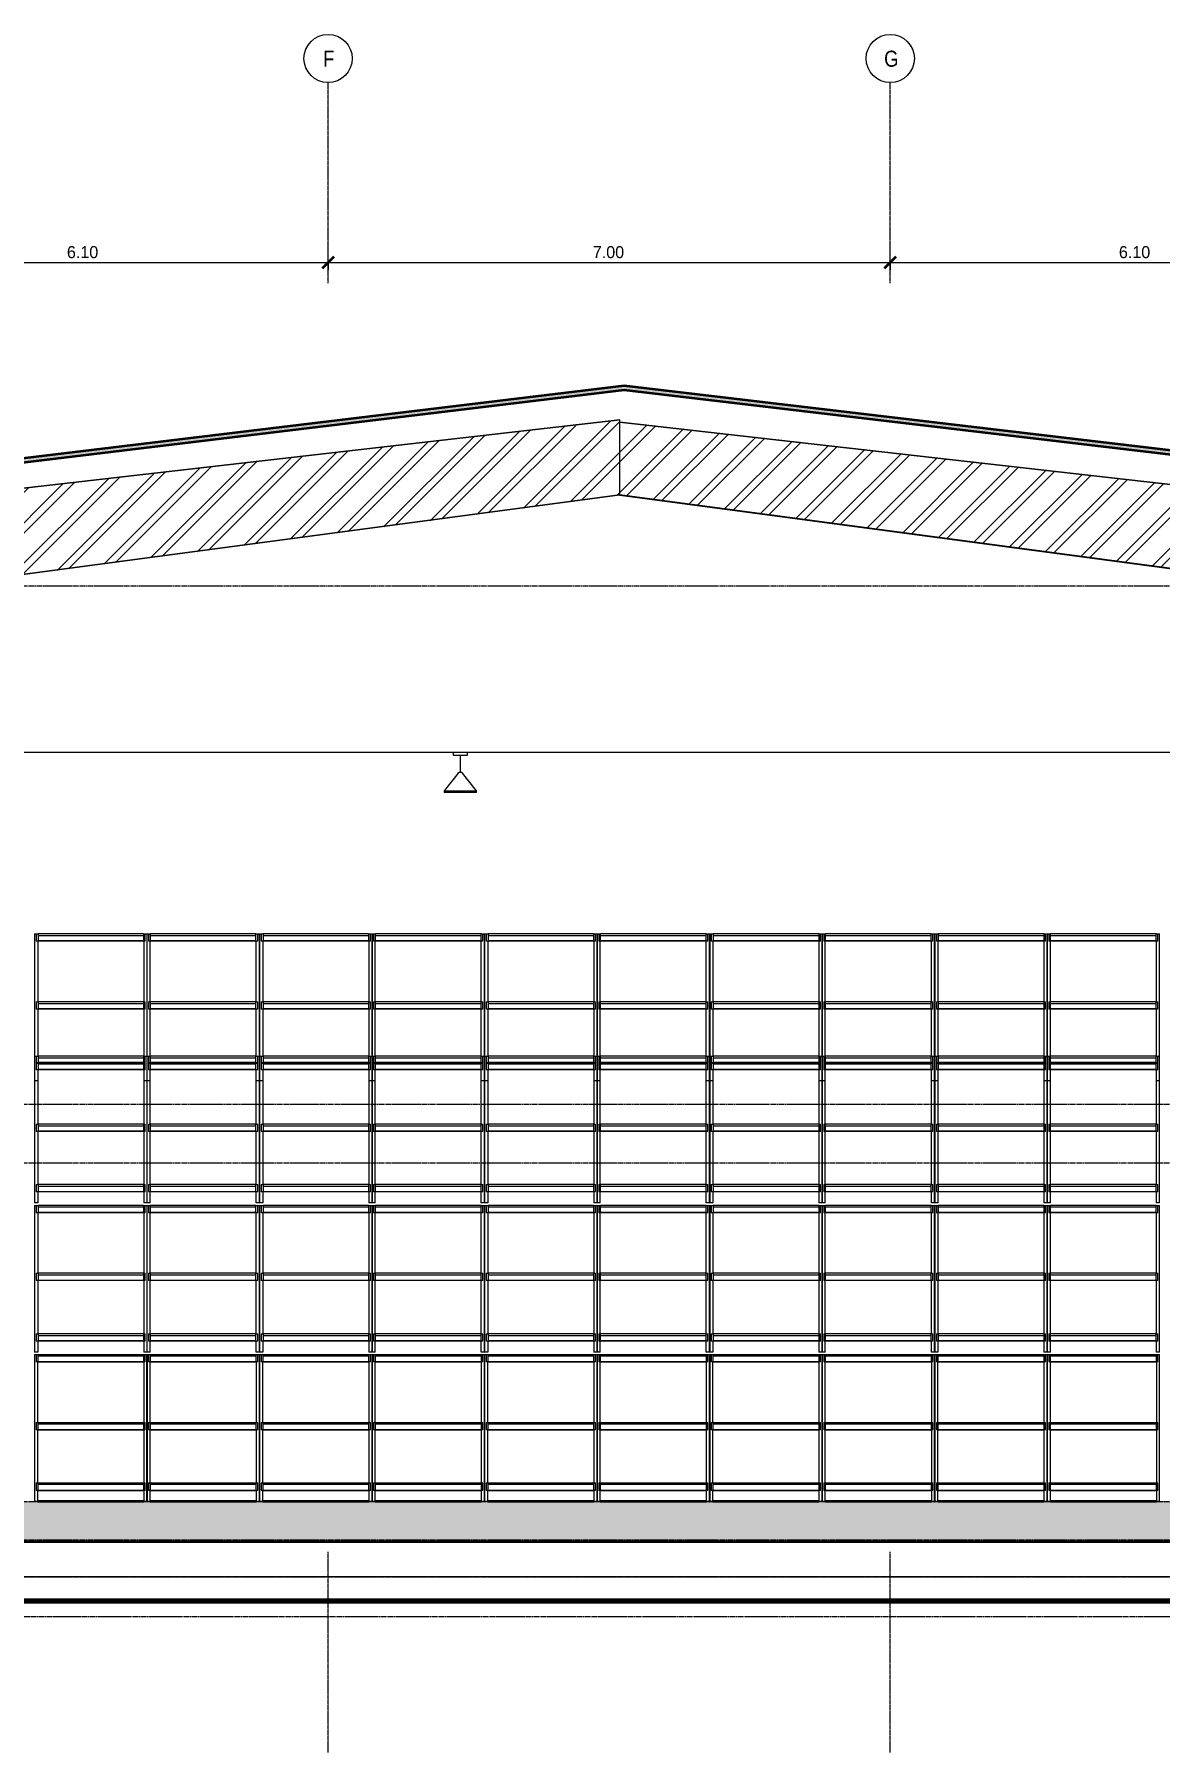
# Model space of a CAD drawing. Header units: centimetres. Extents: x -336 to 16318, y -437 to 1921.
# Drawn here: x 11266 to 12667, y -219 to 1921 of the extents above; entities that cross this region are included whole.
import ezdxf

# ---------------------------------------------------------------- set-up
doc = ezdxf.new("R2010")
doc.units = ezdxf.units.CM
doc.linetypes.add('Centre', pattern=[3.175, 0.635, -0.475, 1.59, -0.475])
doc.linetypes.add('Grid Line', pattern=[2.2225, 1.27, -0.3175, 0.3175, -0.3175])
for name, color, linetype, lineweight in [('A-ANNO-DIMS', 7, 'Continuous', 9), ('A-ANNO-DIMS-100', 7, 'Continuous', 9), ('A-CLNG', 7, 'Continuous', 9), ('A-FLOR', 7, 'Continuous', 9), ('A-FLOR-LEVL', 7, 'Continuous', 9), ('A-FLOR-PATT', 7, 'Continuous', 35), ('A-ROOF', 7, 'Continuous', 9), ('A-ROOF-PATT', 7, 'Continuous', 35), ('C-BLDG-PADS', 7, 'Continuous', 9), ('C-TOPO', 7, 'Continuous', 9), ('E-LITE-EQPM', 7, 'Continuous', 9), ('Q-SPCQ', 7, 'Continuous', 9), ('S-BEAM', 7, 'Continuous', 9), ('S-GRID', 7, 'Continuous', 9), ('S-GRID-IDEN', 7, 'Continuous', 9)]:
    doc.layers.add(name, color=color, linetype=linetype, lineweight=lineweight)
doc.styles.add('Century Gothic_1', font='GOTHIC.TTF', dxfattribs={"height": 15})
doc.styles.add('Saira Condensed', font='SairaCondensed-Regular.ttf', dxfattribs={"height": 20})
doc.dimstyles.new('FCA_N_Cotas_E100', dxfattribs={"dimscale": 30.48, "dimtxt": 15.662524, "dimasz": 0.492126, "dimexe": 0.656168, "dimexo": 0.656168, "dimgap": 0.032808, "dimtad": 1, "dimlfac": 0.01, "dimrnd": 0.01, "dimzin": 0, "dimdsep": 46, "dimtxsty": 'Century Gothic_1', "dimblk1": 'OBLIQUE', "dimblk2": 'OBLIQUE', "dimsah": 1, "dimcen": 0.09, "dimdle": 0.656168, "dimazin": 2, "dimtfac": 1, "dimtdec": 4, "dimtix": 1, "dimtmove": 0, "dimatfit": 3, "dimfxl": 1, "dimtvp": 1, "dimtolj": 1, "dimtzin": 0, "dimarcsym": 2})
pattern_1 = [(45, (4466.597, 712), (-25.1447, 25.1447), []), (45, (4466.597, 750.1), (-25.1447, 25.1447), [])]

# ---------------------------------------------------------------- blocks, each defined once
blk = doc.blocks.new('PQ_RVR_EST-01_ZZ_ZZ_MO_T_A_rvt-2-Section 7')
at = {"layer": 'A-FLOR-PATT', "lineweight": 9, "true_color": 0x9a9a9a}
blk.add_hatch(color=253, dxfattribs=at).paths.add_polyline_path([(6015.8, 44), (6087.7, 44), (6087.7, 94), (2363, 94), (2363, 44), (5918.3, 44)])
at = {"layer": 'S-BEAM', "true_color": 0xc0c0c0}
h = blk.add_hatch(dxfattribs=at)
h.set_pattern_fill('FP_24', color=9, style=0, pattern_type=2)
h.set_pattern_definition(pattern_1)
h.paths.add_polyline_path([(2180.4, 1217.5), (4131.5, 1440.6), (4131.5, 1441.1), (2180.3, 1218)])
h = blk.add_hatch(dxfattribs=at)
h.set_pattern_fill('FP_24', color=9, style=0, pattern_type=2)
h.set_pattern_definition(pattern_1)
h.paths.add_polyline_path([(2197.4, 1089.7), (4131.5, 1347.8), (4131.5, 1440.6), (2180.4, 1217.5), (2188.2, 1158.6)])
h = blk.add_hatch(dxfattribs=at)
h.set_pattern_fill('FP_24', color=9, style=0, pattern_type=2)
h.set_pattern_definition(pattern_1)
h.paths.add_polyline_path([(6073.1, 1218.3), (6073.1, 1218.9), (4131.5, 1438.8), (4131.5, 1438.2), (5913.9, 1236.3)])
h = blk.add_hatch(dxfattribs=at)
h.set_pattern_fill('FP_24', color=9, style=0, pattern_type=2)
h.set_pattern_definition(pattern_1)
h.paths.add_polyline_path([(6073.1, 1088.7), (6073.1, 1218.3), (4131.5, 1438.2), (4131.5, 1348.1), (6026, 1095)])
h = blk.add_hatch(dxfattribs=at)
h.set_pattern_fill('FP_24', color=9, style=0, pattern_type=2)
h.set_pattern_definition(pattern_1)
h.paths.add_polyline_path([(2197.5, 1089.2), (2198.9, 1089.4), (2198.9, 1090), (2197.4, 1089.7)])
h.paths.add_polyline_path([(2199.5, 1089.4), (4131.5, 1347.3), (4131.5, 1347.8), (2199.5, 1090)])
h = blk.add_hatch(dxfattribs=at)
h.set_pattern_fill('FP_24', color=9, style=0, pattern_type=2)
h.set_pattern_definition(pattern_1)
h.paths.add_polyline_path([(6073.1, 1088.2), (6073.1, 1088.7), (4131.5, 1348.1), (4131.5, 1347.5), (5913.9, 1109.4)])
at = {"layer": 'A-FLOR', "lineweight": 35}
for p, q in [((3402.8, 94), (3402.6, 94)), ((3538.8, 94), (3406.7, 94)), ((3678.8, 94), (3546.8, 94)), ((3683, 94), (3682.8, 94)), ((3819, 94), (3687, 94)), ((3959.1, 94), (3827, 94)), ((3963.2, 94), (3963, 94)), ((4099.3, 94), (3967.2, 94)), ((4239.3, 94), (4107.2, 94)), ((4243.4, 94), (4243.3, 94)), ((4379.5, 94), (4247.4, 94)), ((4519.5, 94), (4387.4, 94)), ((4523.7, 94), (4523.5, 94)), ((4659.7, 94), (4527.6, 94)), ((4799.7, 94), (4667.7, 94)), ((2449.7, 44), (5818.3, 44))]:
    blk.add_line(p, q, dxfattribs=at)
at = {"layer": 'S-BEAM'}
for p, q in [((4131.5, 1441.1), (2180.3, 1218)), ((4131.5, 1440.6), (2180.4, 1217.5)), ((4131.5, 1440.6), (4131.5, 1441.1)), ((4131.5, 1438.8), (4131.5, 1440.6)), ((4131.5, 1438.2), (4131.5, 1438.8)), ((4131.5, 1438.8), (6073.1, 1218.9)), ((4131.5, 1348.1), (4131.5, 1438.2)), ((4131.5, 1438.2), (6073.1, 1218.3)), ((4131.5, 1348.1), (4131.5, 1438.2)), ((4131.5, 1347.8), (2199.5, 1090)), ((4131.5, 1347.3), (2199.5, 1089.4)), ((4131.5, 1347.5), (4131.5, 1348.1)), ((4131.5, 1348.1), (6073.1, 1088.7)), ((4131.5, 1347.3), (4131.5, 1347.8)), ((4131.5, 1347.5), (6073.1, 1088.2))]:
    blk.add_line(p, q, dxfattribs=at)
blk = doc.blocks.new('Lighting-Pendant-Vibia-NOTRH-5662 - Standard-V88-Section 7')
at = {"layer": 'E-LITE-EQPM'}
for p, q in [((2722, 588.8), (2722, 585.6)), ((2731, 588.8), (2722, 588.8)), ((2722, 585.6), (2731, 585.6)), ((2723, 589.1), (2723, 588.8)), ((2731, 589.1), (2723, 589.1)), ((2730.8, 585.6), (2730.8, 564.5)), ((2739, 589.1), (2731, 589.1)), ((2740, 588.8), (2731, 588.8)), ((2731, 585.6), (2740, 585.6)), ((2731.1, 564.5), (2731.1, 585.6)), ((2739, 588.8), (2739, 589.1)), ((2740, 585.6), (2740, 588.8)), ((2728.2, 563.3), (2711, 541.1)), ((2723.9, 556.9), (2723.7, 556.6)), ((2730.5, 564.6), (2730.5, 564.6)), ((2730.6, 564.6), (2731, 564.6)), ((2730.6, 564.6), (2730.8, 564.6)), ((2731, 564.6), (2731.3, 564.6)), ((2731.1, 564.6), (2731.3, 564.6)), ((2731.4, 564.6), (2731.5, 564.6)), ((2751, 541.1), (2733.7, 563.3)), ((2738.2, 556.6), (2738, 556.9)), ((2711, 541.1), (2711, 539.1)), ((2711, 541.1), (2731, 541.1)), ((2731, 539.1), (2711, 539.1)), ((2731, 541.1), (2751, 541.1)), ((2751, 539.1), (2731, 539.1)), ((2751, 539.1), (2751, 541.1))]:
    blk.add_line(p, q, dxfattribs=at)
at = {"layer": 'E-LITE-EQPM', "flags": 128}
for points in [[(2728.2, 563.3), (2728.3, 563.4), (2728.4, 563.5), (2728.5, 563.6), (2728.6, 563.7), (2728.7, 563.8), (2728.8, 563.8), (2728.9, 563.9), (2729, 564), (2729.1, 564.1), (2729.3, 564.2), (2729.4, 564.2), (2729.5, 564.3), (2729.6, 564.3), (2729.8, 564.4), (2729.9, 564.4), (2730, 564.5), (2730.2, 564.5), (2730.3, 564.5), (2730.5, 564.6), (2730.5, 564.6)], [(2731.5, 564.6), (2731.6, 564.5), (2731.7, 564.5), (2731.9, 564.5), (2732, 564.4), (2732.2, 564.4), (2732.3, 564.4), (2732.4, 564.3), (2732.5, 564.2), (2732.7, 564.2), (2732.8, 564.1), (2732.9, 564), (2733, 563.9), (2733.1, 563.9), (2733.2, 563.8), (2733.3, 563.7), (2733.4, 563.6), (2733.5, 563.5), (2733.6, 563.4), (2733.7, 563.3), (2733.7, 563.3)]]:
    blk.add_lwpolyline(points, dxfattribs=at)
blk = doc.blocks.new('PQ_RVR_MEP-01_ZZ_ZZ_MO_T_A_rvt-2-Section 7')
at = {"layer": 'E-LITE-EQPM', "lineweight": 9}
blk.add_blockref('Lighting-Pendant-Vibia-NOTRH-5662 - Standard-V88-Section 7', (1201.9, 437.9), dxfattribs=at)
blk = doc.blocks.new('RVR-Rack Almacenamiento - Default-1745759-Section 7')
at = {"layer": 'Q-SPCQ', "color": 253, "true_color": 0xaaaaaa}
for p, q in [((3402.8, 276.9), (3404.8, 276.9)), ((3402.8, 276.9), (3402.8, 94)), ((3404.8, 276.9), (3407.1, 276.9)), ((3404.8, 276.9), (3404.8, 267.7)), ((3407.1, 267.7), (3404.8, 267.7)), ((3406.7, 192.3), (3406.7, 267.7)), ((3407.1, 267.7), (3407.1, 276.9)), ((3407.1, 276.9), (3538.5, 276.9)), ((3538.5, 274.8), (3407.1, 274.8)), ((3407.1, 268), (3538.5, 268)), ((3407.1, 267.7), (3538.5, 267.7)), ((3538.5, 276.9), (3540.7, 276.9)), ((3538.5, 276.9), (3538.5, 267.7)), ((3540.7, 267.7), (3538.5, 267.7)), ((3538.8, 267.7), (3538.8, 192.3)), ((3540.7, 267.7), (3540.7, 276.9)), ((3540.7, 276.9), (3542.8, 276.9)), ((3542.8, 94), (3542.8, 276.9)), ((3404.8, 192.3), (3407.1, 192.3)), ((3404.8, 192.3), (3404.8, 183.1)), ((3407.1, 183.1), (3404.8, 183.1)), ((3406.7, 116.9), (3406.7, 183.1)), ((3407.1, 183.1), (3407.1, 192.3)), ((3407.1, 192.3), (3538.5, 192.3)), ((3538.5, 190.2), (3407.1, 190.2)), ((3407.1, 183.4), (3538.5, 183.4)), ((3407.1, 183.1), (3538.5, 183.1)), ((3538.5, 192.3), (3540.7, 192.3)), ((3538.5, 192.3), (3538.5, 183.1)), ((3540.7, 183.1), (3538.5, 183.1)), ((3538.8, 183.1), (3538.8, 116.9)), ((3540.7, 183.1), (3540.7, 192.3)), ((3404.8, 116.9), (3407.1, 116.9)), ((3404.8, 116.9), (3404.8, 107.7)), ((3407.1, 107.7), (3404.8, 107.7)), ((3406.7, 94), (3406.7, 107.7)), ((3407.1, 107.7), (3407.1, 116.9)), ((3407.1, 116.9), (3538.5, 116.9)), ((3538.5, 114.8), (3407.1, 114.8)), ((3407.1, 108), (3538.5, 108)), ((3407.1, 107.7), (3538.5, 107.7)), ((3538.5, 116.9), (3540.7, 116.9)), ((3538.5, 116.9), (3538.5, 107.7)), ((3540.7, 107.7), (3538.5, 107.7)), ((3538.8, 107.7), (3538.8, 94)), ((3540.7, 107.7), (3540.7, 116.9)), ((3406.7, 94), (3402.8, 94)), ((3542.8, 94), (3538.8, 94))]:
    blk.add_line(p, q, dxfattribs=at)
blk = doc.blocks.new('RVR-Rack Almacenamiento - Default-1745858-Section 7')
at = {"layer": 'Q-SPCQ', "color": 253, "true_color": 0xaaaaaa}
for p, q in [((3262.6, 276.9), (3264.6, 276.9)), ((3262.6, 276.9), (3262.6, 94)), ((3264.6, 276.9), (3266.9, 276.9)), ((3264.6, 276.9), (3264.6, 267.7)), ((3266.9, 267.7), (3264.6, 267.7)), ((3266.5, 192.3), (3266.5, 267.7)), ((3266.9, 267.7), (3266.9, 276.9)), ((3266.9, 276.9), (3398.3, 276.9)), ((3398.3, 274.8), (3266.9, 274.8)), ((3266.9, 268), (3398.3, 268)), ((3266.9, 267.7), (3398.3, 267.7)), ((3398.3, 276.9), (3400.5, 276.9)), ((3398.3, 276.9), (3398.3, 267.7)), ((3400.5, 267.7), (3398.3, 267.7)), ((3398.6, 267.7), (3398.6, 192.3)), ((3400.5, 267.7), (3400.5, 276.9)), ((3400.5, 276.9), (3402.6, 276.9)), ((3402.6, 94), (3402.6, 276.9)), ((3264.6, 192.3), (3266.9, 192.3)), ((3264.6, 192.3), (3264.6, 183.1)), ((3266.9, 183.1), (3264.6, 183.1)), ((3266.5, 116.9), (3266.5, 183.1)), ((3266.9, 183.1), (3266.9, 192.3)), ((3266.9, 192.3), (3398.3, 192.3)), ((3398.3, 190.2), (3266.9, 190.2)), ((3266.9, 183.4), (3398.3, 183.4)), ((3266.9, 183.1), (3398.3, 183.1)), ((3398.3, 192.3), (3400.5, 192.3)), ((3398.3, 192.3), (3398.3, 183.1)), ((3400.5, 183.1), (3398.3, 183.1)), ((3398.6, 183.1), (3398.6, 116.9)), ((3400.5, 183.1), (3400.5, 192.3)), ((3264.6, 116.9), (3266.9, 116.9)), ((3264.6, 116.9), (3264.6, 107.7)), ((3266.9, 107.7), (3264.6, 107.7)), ((3266.5, 94), (3266.5, 107.7)), ((3266.9, 107.7), (3266.9, 116.9)), ((3266.9, 116.9), (3398.3, 116.9)), ((3398.3, 114.8), (3266.9, 114.8)), ((3266.9, 108), (3398.3, 108)), ((3266.9, 107.7), (3398.3, 107.7)), ((3398.3, 116.9), (3400.5, 116.9)), ((3398.3, 116.9), (3398.3, 107.7)), ((3400.5, 107.7), (3398.3, 107.7)), ((3398.6, 107.7), (3398.6, 94)), ((3400.5, 107.7), (3400.5, 116.9)), ((3266.5, 94), (3262.6, 94)), ((3402.6, 94), (3398.6, 94))]:
    blk.add_line(p, q, dxfattribs=at)
blk = doc.blocks.new('RVR-Rack Almacenamiento - Default-V98-Section 7')
at = {"layer": 'Q-SPCQ', "color": 253, "true_color": 0xaaaaaa}
for p, q in [((3402.8, 462.7), (3404.8, 462.7)), ((3402.8, 462.7), (3402.8, 279.9)), ((3404.8, 462.7), (3407.1, 462.7)), ((3404.8, 462.7), (3404.8, 453.5)), ((3407.1, 453.5), (3404.8, 453.5)), ((3406.7, 453.5), (3406.7, 378.1)), ((3407.1, 462.7), (3407.1, 453.5)), ((3538.5, 462.7), (3407.1, 462.7)), ((3407.1, 460.7), (3538.5, 460.7)), ((3538.5, 453.9), (3407.1, 453.9)), ((3538.5, 453.5), (3407.1, 453.5)), ((3538.5, 462.7), (3540.7, 462.7)), ((3538.5, 462.7), (3538.5, 453.5)), ((3540.7, 453.5), (3538.5, 453.5)), ((3538.8, 453.5), (3538.8, 378.1)), ((3540.7, 453.5), (3540.7, 462.7)), ((3540.7, 462.7), (3542.8, 462.7)), ((3542.8, 462.7), (3542.8, 279.9)), ((3404.8, 378.1), (3407.1, 378.1)), ((3404.8, 378.1), (3404.8, 368.9)), ((3407.1, 368.9), (3404.8, 368.9)), ((3406.7, 368.9), (3406.7, 302.7)), ((3407.1, 378.1), (3407.1, 368.9)), ((3538.5, 378.1), (3407.1, 378.1)), ((3407.1, 376.1), (3538.5, 376.1)), ((3538.5, 369.2), (3407.1, 369.2)), ((3538.5, 368.9), (3407.1, 368.9)), ((3538.5, 378.1), (3540.7, 378.1)), ((3538.5, 378.1), (3538.5, 368.9)), ((3540.7, 368.9), (3538.5, 368.9)), ((3538.8, 368.9), (3538.8, 302.7)), ((3540.7, 368.9), (3540.7, 378.1)), ((3404.8, 302.7), (3407.1, 302.7)), ((3404.8, 302.7), (3404.8, 293.5)), ((3407.1, 302.7), (3407.1, 293.5)), ((3538.5, 302.7), (3407.1, 302.7)), ((3407.1, 300.7), (3538.5, 300.7)), ((3538.5, 302.7), (3540.7, 302.7)), ((3538.5, 302.7), (3538.5, 293.5)), ((3540.7, 293.5), (3540.7, 302.7)), ((3406.7, 279.9), (3402.8, 279.9)), ((3407.1, 293.5), (3404.8, 293.5)), ((3406.7, 293.5), (3406.7, 279.9)), ((3538.5, 293.8), (3407.1, 293.8)), ((3538.5, 293.5), (3407.1, 293.5)), ((3540.7, 293.5), (3538.5, 293.5)), ((3538.8, 293.5), (3538.8, 279.9)), ((3542.8, 279.9), (3538.8, 279.9))]:
    blk.add_line(p, q, dxfattribs=at)
blk = doc.blocks.new('RVR-Rack Almacenamiento - Default-V97-Section 7')
at = {"layer": 'Q-SPCQ', "color": 253, "true_color": 0xaaaaaa}
for p, q in [((3262.6, 462.7), (3264.6, 462.7)), ((3262.6, 279.9), (3262.6, 462.7)), ((3264.6, 462.7), (3266.9, 462.7)), ((3264.6, 462.7), (3264.6, 453.5)), ((3266.9, 453.5), (3264.6, 453.5)), ((3266.5, 378.1), (3266.5, 453.5)), ((3266.9, 453.5), (3266.9, 462.7)), ((3398.3, 462.7), (3266.9, 462.7)), ((3266.9, 460.7), (3398.3, 460.7)), ((3398.3, 453.9), (3266.9, 453.9)), ((3398.3, 453.5), (3266.9, 453.5)), ((3398.3, 462.7), (3400.5, 462.7)), ((3398.3, 453.5), (3398.3, 462.7)), ((3400.5, 453.5), (3398.3, 453.5)), ((3398.6, 378.1), (3398.6, 453.5)), ((3400.5, 453.5), (3400.5, 462.7)), ((3400.5, 462.7), (3402.6, 462.7)), ((3402.6, 279.9), (3402.6, 462.7)), ((3264.6, 378.1), (3266.9, 378.1)), ((3264.6, 378.1), (3264.6, 368.9)), ((3266.9, 368.9), (3264.6, 368.9)), ((3266.5, 302.7), (3266.5, 368.9)), ((3266.9, 368.9), (3266.9, 378.1)), ((3398.3, 378.1), (3266.9, 378.1)), ((3266.9, 376.1), (3398.3, 376.1)), ((3398.3, 369.2), (3266.9, 369.2)), ((3398.3, 368.9), (3266.9, 368.9)), ((3398.3, 378.1), (3400.5, 378.1)), ((3398.3, 368.9), (3398.3, 378.1)), ((3400.5, 368.9), (3398.3, 368.9)), ((3398.6, 302.7), (3398.6, 368.9)), ((3400.5, 368.9), (3400.5, 378.1)), ((3264.6, 302.7), (3266.9, 302.7)), ((3264.6, 302.7), (3264.6, 293.5)), ((3266.9, 293.5), (3266.9, 302.7)), ((3398.3, 302.7), (3266.9, 302.7)), ((3266.9, 300.7), (3398.3, 300.7)), ((3398.3, 302.7), (3400.5, 302.7)), ((3398.3, 293.5), (3398.3, 302.7)), ((3400.5, 293.5), (3400.5, 302.7)), ((3266.5, 279.9), (3262.6, 279.9)), ((3266.9, 293.5), (3264.6, 293.5)), ((3266.5, 279.9), (3266.5, 293.5)), ((3398.3, 293.8), (3266.9, 293.8)), ((3398.3, 293.5), (3266.9, 293.5)), ((3400.5, 293.5), (3398.3, 293.5)), ((3398.6, 279.9), (3398.6, 293.5)), ((3402.6, 279.9), (3398.6, 279.9))]:
    blk.add_line(p, q, dxfattribs=at)
blk = doc.blocks.new('RVR-Rack Almacenamiento - Default-V101-Section 7')
at = {"layer": 'Q-SPCQ', "color": 253, "true_color": 0xaaaaaa}
for p, q in [((3402.8, 648.6), (3404.8, 648.6)), ((3402.8, 648.6), (3402.8, 465.7)), ((3404.8, 648.6), (3407.1, 648.6)), ((3404.8, 648.6), (3404.8, 639.4)), ((3407.1, 648.6), (3407.1, 639.4)), ((3538.5, 648.6), (3407.1, 648.6)), ((3407.1, 646.5), (3538.5, 646.5)), ((3538.5, 648.6), (3540.7, 648.6)), ((3538.5, 648.6), (3538.5, 639.4)), ((3540.7, 639.4), (3540.7, 648.6)), ((3540.7, 648.6), (3542.8, 648.6)), ((3542.8, 648.6), (3542.8, 465.7)), ((3407.1, 639.4), (3404.8, 639.4)), ((3406.7, 631.6), (3406.7, 564)), ((3538.5, 639.7), (3407.1, 639.7)), ((3538.5, 639.4), (3407.1, 639.4)), ((3540.7, 639.4), (3538.5, 639.4)), ((3538.8, 631.6), (3538.8, 564)), ((3404.8, 564), (3407.1, 564)), ((3404.8, 564), (3404.8, 554.8)), ((3407.1, 564), (3407.1, 554.8)), ((3538.5, 564), (3407.1, 564)), ((3407.1, 561.9), (3538.5, 561.9)), ((3538.5, 564), (3540.7, 564)), ((3538.5, 564), (3538.5, 554.8)), ((3540.7, 554.8), (3540.7, 564)), ((3407.1, 554.8), (3404.8, 554.8)), ((3406.7, 554.8), (3406.7, 488.6)), ((3538.5, 555.1), (3407.1, 555.1)), ((3538.5, 554.8), (3407.1, 554.8)), ((3540.7, 554.8), (3538.5, 554.8)), ((3538.8, 554.8), (3538.8, 488.6)), ((3404.8, 488.6), (3407.1, 488.6)), ((3404.8, 488.6), (3404.8, 479.4)), ((3407.1, 479.4), (3404.8, 479.4)), ((3406.7, 479.4), (3406.7, 465.7)), ((3407.1, 488.6), (3407.1, 479.4)), ((3538.5, 488.6), (3407.1, 488.6)), ((3407.1, 486.5), (3538.5, 486.5)), ((3538.5, 479.7), (3407.1, 479.7)), ((3538.5, 479.4), (3407.1, 479.4)), ((3538.5, 488.6), (3540.7, 488.6)), ((3538.5, 488.6), (3538.5, 479.4)), ((3540.7, 479.4), (3538.5, 479.4)), ((3538.8, 479.4), (3538.8, 465.7)), ((3540.7, 479.4), (3540.7, 488.6)), ((3406.7, 465.7), (3402.8, 465.7)), ((3542.8, 465.7), (3538.8, 465.7))]:
    blk.add_line(p, q, dxfattribs=at)
blk = doc.blocks.new('RVR-Rack Almacenamiento - Default-V100-Section 7')
at = {"layer": 'Q-SPCQ', "color": 253, "true_color": 0xaaaaaa}
for p, q in [((3262.6, 648.6), (3264.6, 648.6)), ((3262.6, 465.7), (3262.6, 648.6)), ((3264.6, 648.6), (3266.9, 648.6)), ((3264.6, 648.6), (3264.6, 639.4)), ((3266.9, 639.4), (3266.9, 648.6)), ((3398.3, 648.6), (3266.9, 648.6)), ((3266.9, 646.5), (3398.3, 646.5)), ((3398.3, 648.6), (3400.5, 648.6)), ((3398.3, 639.4), (3398.3, 648.6)), ((3400.5, 639.4), (3400.5, 648.6)), ((3400.5, 648.6), (3402.6, 648.6)), ((3402.6, 465.7), (3402.6, 648.6)), ((3266.9, 639.4), (3264.6, 639.4)), ((3266.5, 564), (3266.5, 631.6)), ((3398.3, 639.7), (3266.9, 639.7)), ((3398.3, 639.4), (3266.9, 639.4)), ((3400.5, 639.4), (3398.3, 639.4)), ((3398.6, 564), (3398.6, 631.6)), ((3264.6, 564), (3266.9, 564)), ((3264.6, 564), (3264.6, 554.8)), ((3266.9, 554.8), (3266.9, 564)), ((3398.3, 564), (3266.9, 564)), ((3266.9, 561.9), (3398.3, 561.9)), ((3398.3, 564), (3400.5, 564)), ((3398.3, 554.8), (3398.3, 564)), ((3400.5, 554.8), (3400.5, 564)), ((3266.9, 554.8), (3264.6, 554.8)), ((3266.5, 488.6), (3266.5, 554.8)), ((3398.3, 555.1), (3266.9, 555.1)), ((3398.3, 554.8), (3266.9, 554.8)), ((3400.5, 554.8), (3398.3, 554.8)), ((3398.6, 488.6), (3398.6, 554.8)), ((3264.6, 488.6), (3266.9, 488.6)), ((3264.6, 488.6), (3264.6, 479.4)), ((3266.9, 479.4), (3264.6, 479.4)), ((3266.5, 465.7), (3266.5, 479.4)), ((3266.9, 479.4), (3266.9, 488.6)), ((3398.3, 488.6), (3266.9, 488.6)), ((3266.9, 486.5), (3398.3, 486.5)), ((3398.3, 479.7), (3266.9, 479.7)), ((3398.3, 479.4), (3266.9, 479.4)), ((3398.3, 488.6), (3400.5, 488.6)), ((3398.3, 479.4), (3398.3, 488.6)), ((3400.5, 479.4), (3398.3, 479.4)), ((3398.6, 465.7), (3398.6, 479.4)), ((3400.5, 479.4), (3400.5, 488.6)), ((3266.5, 465.7), (3262.6, 465.7)), ((3402.6, 465.7), (3398.6, 465.7))]:
    blk.add_line(p, q, dxfattribs=at)
blk = doc.blocks.new('RVR-Rack Almacenamiento - Default-V104-Section 7')
at = {"layer": 'Q-SPCQ', "color": 253, "true_color": 0xaaaaaa}
for p, q in [((3402.8, 800.8), (3404.8, 800.8)), ((3402.8, 800.8), (3402.8, 618)), ((3404.8, 800.8), (3407.1, 800.8)), ((3404.8, 800.8), (3404.8, 791.6)), ((3407.1, 800.8), (3407.1, 791.6)), ((3538.5, 800.8), (3407.1, 800.8)), ((3407.1, 798.8), (3538.5, 798.8)), ((3538.5, 792), (3407.1, 792)), ((3538.5, 800.8), (3540.7, 800.8)), ((3538.5, 800.8), (3538.5, 791.6)), ((3540.7, 791.6), (3540.7, 800.8)), ((3540.7, 800.8), (3542.8, 800.8)), ((3542.8, 800.8), (3542.8, 618)), ((3407.1, 791.6), (3404.8, 791.6)), ((3406.7, 791.6), (3406.7, 716.2)), ((3538.5, 791.6), (3407.1, 791.6)), ((3540.7, 791.6), (3538.5, 791.6)), ((3538.8, 791.6), (3538.8, 716.2)), ((3404.8, 716.2), (3407.1, 716.2)), ((3404.8, 716.2), (3404.8, 707)), ((3407.1, 707), (3404.8, 707)), ((3406.7, 707), (3406.7, 648.6)), ((3407.1, 716.2), (3407.1, 707)), ((3538.5, 716.2), (3407.1, 716.2)), ((3407.1, 714.2), (3538.5, 714.2)), ((3538.5, 707.3), (3407.1, 707.3)), ((3538.5, 707), (3407.1, 707)), ((3538.5, 716.2), (3540.7, 716.2)), ((3538.5, 716.2), (3538.5, 707)), ((3540.7, 707), (3538.5, 707)), ((3538.8, 707), (3538.8, 648.6)), ((3540.7, 707), (3540.7, 716.2)), ((3404.8, 640.8), (3407.1, 640.8)), ((3404.8, 640.8), (3404.8, 631.6)), ((3407.1, 631.6), (3404.8, 631.6)), ((3406.7, 631.6), (3406.7, 618)), ((3407.1, 640.8), (3407.1, 631.6)), ((3538.5, 640.8), (3407.1, 640.8)), ((3407.1, 638.8), (3538.5, 638.8)), ((3538.5, 631.9), (3407.1, 631.9)), ((3538.5, 631.6), (3407.1, 631.6)), ((3538.5, 640.8), (3540.7, 640.8)), ((3538.5, 640.8), (3538.5, 631.6)), ((3540.7, 631.6), (3538.5, 631.6)), ((3538.8, 631.6), (3538.8, 618)), ((3540.7, 631.6), (3540.7, 640.8)), ((3406.7, 618), (3402.8, 618)), ((3542.8, 618), (3538.8, 618))]:
    blk.add_line(p, q, dxfattribs=at)
blk = doc.blocks.new('RVR-Rack Almacenamiento - Default-V103-Section 7')
at = {"layer": 'Q-SPCQ', "color": 253, "true_color": 0xaaaaaa}
for p, q in [((3262.6, 800.8), (3264.6, 800.8)), ((3262.6, 618), (3262.6, 800.8)), ((3264.6, 800.8), (3266.9, 800.8)), ((3264.6, 800.8), (3264.6, 791.6)), ((3266.9, 791.6), (3266.9, 800.8)), ((3398.3, 800.8), (3266.9, 800.8)), ((3266.9, 798.8), (3398.3, 798.8)), ((3398.3, 792), (3266.9, 792)), ((3398.3, 800.8), (3400.5, 800.8)), ((3398.3, 791.6), (3398.3, 800.8)), ((3400.5, 791.6), (3400.5, 800.8)), ((3400.5, 800.8), (3402.6, 800.8)), ((3402.6, 618), (3402.6, 800.8)), ((3266.9, 791.6), (3264.6, 791.6)), ((3266.5, 716.2), (3266.5, 791.6)), ((3398.3, 791.6), (3266.9, 791.6)), ((3400.5, 791.6), (3398.3, 791.6)), ((3398.6, 716.2), (3398.6, 791.6)), ((3264.6, 716.2), (3266.9, 716.2)), ((3264.6, 716.2), (3264.6, 707)), ((3266.9, 707), (3264.6, 707)), ((3266.5, 648.6), (3266.5, 707)), ((3266.9, 707), (3266.9, 716.2)), ((3398.3, 716.2), (3266.9, 716.2)), ((3266.9, 714.2), (3398.3, 714.2)), ((3398.3, 707.3), (3266.9, 707.3)), ((3398.3, 707), (3266.9, 707)), ((3398.3, 716.2), (3400.5, 716.2)), ((3398.3, 707), (3398.3, 716.2)), ((3400.5, 707), (3398.3, 707)), ((3398.6, 648.6), (3398.6, 707)), ((3400.5, 707), (3400.5, 716.2)), ((3264.6, 640.8), (3266.9, 640.8)), ((3264.6, 640.8), (3264.6, 631.6)), ((3266.9, 631.6), (3264.6, 631.6)), ((3266.5, 618), (3266.5, 631.6)), ((3266.9, 631.6), (3266.9, 640.8)), ((3398.3, 640.8), (3266.9, 640.8)), ((3266.9, 638.8), (3398.3, 638.8)), ((3398.3, 631.9), (3266.9, 631.9)), ((3398.3, 631.6), (3266.9, 631.6)), ((3398.3, 640.8), (3400.5, 640.8)), ((3398.3, 631.6), (3398.3, 640.8)), ((3400.5, 631.6), (3398.3, 631.6)), ((3398.6, 618), (3398.6, 631.6)), ((3400.5, 631.6), (3400.5, 640.8)), ((3266.5, 618), (3262.6, 618)), ((3402.6, 618), (3398.6, 618))]:
    blk.add_line(p, q, dxfattribs=at)
blk = doc.blocks.new('Grid - 3mm-1939417-Section 7')
at = {"layer": 'S-GRID-IDEN', "color": 253, "true_color": 0xaaaaaa}
blk.add_circle((1330.8, 1891.3), 30, dxfattribs=at)
blk = doc.blocks.new('DIMBLOCK38-Section 7')
at = {"layer": 'A-ANNO-DIMS-100'}
for p, q in [((11022, 1637.3), (11022, 1657.3)), ((11631.6, 1637.3), (11631.6, 1657.3)), ((11022, 1637.3), (11631.6, 1637.3)), ((11022, 1637.3), (11022, 1627.9)), ((11631.6, 1637.3), (11631.6, 1627.9))]:
    blk.add_line(p, q, dxfattribs=at)
at = {"layer": 'A-ANNO-DIMS-100', "lineweight": 35}
for p, q in [((11022, 1637.3), (11014.5, 1629.8)), ((11022, 1637.3), (11029.5, 1644.8)), ((11631.6, 1637.3), (11624.1, 1629.8)), ((11631.6, 1637.3), (11639.1, 1644.8))]:
    blk.add_line(p, q, dxfattribs=at)
at = {"layer": 'A-ANNO-DIMS-100', "color": 0, "insert": (11306.4, 1657.6), "char_height": 15, "width": 48.927, "attachment_point": 1, "line_spacing_factor": 0.984502, "style": 'Century Gothic_1'}
blk.add_mtext('6.10', dxfattribs=at)
blk = doc.blocks.new('_Oblique')
at = {"color": 0, "linetype": 'ByBlock', "lineweight": -2}
blk.add_line((-0.5, -0.5), (0.5, 0.5), dxfattribs=at)
blk = doc.blocks.new('DIMBLOCK39-Section 7')
at = {"layer": 'A-ANNO-DIMS-100'}
for p, q in [((11631.6, 1637.3), (11631.6, 1657.3)), ((12331.6, 1637.3), (12331.6, 1657.3)), ((11631.6, 1637.3), (12331.6, 1637.3)), ((11631.6, 1637.3), (11631.6, 1627.9)), ((12331.6, 1637.3), (12331.6, 1627.9))]:
    blk.add_line(p, q, dxfattribs=at)
at = {"layer": 'A-ANNO-DIMS-100', "lineweight": 35}
for p, q in [((11631.6, 1637.3), (11624.1, 1629.8)), ((11631.6, 1637.3), (11639.1, 1644.8)), ((12331.6, 1637.3), (12324.1, 1629.8)), ((12331.6, 1637.3), (12339.1, 1644.8))]:
    blk.add_line(p, q, dxfattribs=at)
at = {"layer": 'A-ANNO-DIMS-100', "color": 0, "insert": (11961.2, 1657.6), "char_height": 15, "width": 48.927, "attachment_point": 1, "line_spacing_factor": 0.984502, "style": 'Century Gothic_1'}
blk.add_mtext('7.00', dxfattribs=at)
blk = doc.blocks.new('DIMBLOCK40-Section 7')
at = {"layer": 'A-ANNO-DIMS-100'}
for p, q in [((12331.6, 1637.3), (12331.6, 1657.3)), ((12941.8, 1637.3), (12941.8, 1657.3)), ((12331.6, 1637.3), (12941.8, 1637.3)), ((12331.6, 1637.3), (12331.6, 1627.9)), ((12941.8, 1637.3), (12941.8, 1627.9))]:
    blk.add_line(p, q, dxfattribs=at)
at = {"layer": 'A-ANNO-DIMS-100', "lineweight": 35}
for p, q in [((12331.6, 1637.3), (12324.1, 1629.8)), ((12331.6, 1637.3), (12339.1, 1644.8)), ((12941.8, 1637.3), (12934.3, 1629.8)), ((12941.8, 1637.3), (12949.3, 1644.8))]:
    blk.add_line(p, q, dxfattribs=at)
at = {"layer": 'A-ANNO-DIMS-100', "color": 0, "insert": (12616.3, 1657.6), "char_height": 15, "width": 48.927, "attachment_point": 1, "line_spacing_factor": 0.984502, "style": 'Century Gothic_1'}
blk.add_mtext('6.10', dxfattribs=at)

msp = doc.modelspace()

# ---------------------------------------------------------------- hatches: boundary and pattern name
at = {"layer": 'A-FLOR-PATT', "lineweight": 9, "true_color": 0x9a9a9a}
msp.add_hatch(color=253, dxfattribs=at).paths.add_polyline_path([(13777.229, 44), (13781.621, 44), (13781.621, 94), (10397.906, 94), (10397.906, 44), (13675.393, 44)])
at = {"layer": 'A-ROOF-PATT', "lineweight": 9, "true_color": 0x9a9a9a}
msp.add_hatch(color=253, dxfattribs=at).paths.add_polyline_path([(10024.223, 1240.194), (12000.129, 1478.395), (13972.923, 1245.795), (13972.923, 1250.83), (12000.123, 1483.43), (10024.223, 1245.23)])

# ---------------------------------------------------------------- linework, layer by layer
at = {"layer": 'A-CLNG', "color": 8, "lineweight": 18, "true_color": 0x808080}
msp.add_line((13746.029, 1027), (10943.613, 1027), dxfattribs=at)
at = {"layer": 'A-FLOR', "lineweight": 35}
for p, q in [((11266.073, 94), (11265.884, 94)), ((11402.122, 94), (11270.042, 94)), ((11542.14, 94), (11410.06, 94)), ((11546.297, 94), (11546.108, 94)), ((11682.346, 94), (11550.266, 94)), ((11822.364, 94), (11690.284, 94)), ((11826.521, 94), (11826.332, 94)), ((11962.57, 94), (11830.49, 94)), ((12102.588, 94), (11970.508, 94)), ((12106.746, 94), (12106.556, 94)), ((12242.794, 94), (12110.714, 94)), ((12382.812, 94), (12250.732, 94)), ((12386.97, 94), (12386.781, 94)), ((12523.018, 94), (12390.938, 94)), ((12663.036, 94), (12530.956, 94)), ((10212.995, 44), (13781.621, 44))]:
    msp.add_line(p, q, dxfattribs=at)
at = {"layer": 'A-FLOR-LEVL', "color": 253, "linetype": 'Centre', "true_color": 0xaaaaaa}
for p, q in [((7411.125, 1234.505), (14440.542, 1234.505)), ((7411.125, 588.801), (14440.542, 588.801)), ((7411.125, 515.53), (14440.542, 515.53)), ((7411.125, 94), (14313.542, 94)), ((7411.125, 46.025), (14440.542, 46.025)), ((7411.125, 0), (14313.542, 0)), ((14440.542, -50), (7411.125, -50))]:
    msp.add_line(p, q, dxfattribs=at)
at = {"layer": 'A-ROOF', "lineweight": 35}
for p, q in [((12000.123, 1483.43), (10024.223, 1245.23)), ((10024.223, 1240.194), (12000.129, 1478.395)), ((13972.923, 1250.83), (12000.123, 1483.43)), ((12000.129, 1478.395), (13972.923, 1245.795))]:
    msp.add_line(p, q, dxfattribs=at)
at = {"layer": 'C-BLDG-PADS', "color": 253, "lineweight": 18, "true_color": 0xaaaaaa}
for p, q in [((13781.621, 0), (10397.906, 0)), ((10397.906, -30.48), (13781.621, -30.48))]:
    msp.add_line(p, q, dxfattribs=at)
at = {"layer": 'C-TOPO', "color": 253, "lineweight": 70, "true_color": 0xaaaaaa}
for p, q in [((12496.669, -30.496), (10509.214, -30.496)), ((13681.621, -30.496), (12496.669, -30.496))]:
    msp.add_line(p, q, dxfattribs=at)
at = {"layer": 'C-TOPO', "color": 253, "true_color": 0xaaaaaa}
for q in [(10509.214, -30.496), (13681.621, -30.496)]:
    msp.add_line((12496.669, -30.496), q, dxfattribs=at)
at = {"layer": 'S-GRID', "color": 253, "linetype": 'Grid Line', "true_color": 0xaaaaaa}
for p, q in [((11631.561, 1611.334), (11631.561, 1861.334)), ((12331.561, 1611.334), (12331.561, 1861.334)), ((11631.561, -219.006), (11631.561, 30.994)), ((12331.561, -219.006), (12331.561, 30.994))]:
    msp.add_line(p, q, dxfattribs=at)

# ---------------------------------------------------------------- block references
at = {"lineweight": 5}
for name in ['PQ_RVR_EST-01_ZZ_ZZ_MO_T_A_rvt-2-Section 7', 'PQ_RVR_MEP-01_ZZ_ZZ_MO_T_A_rvt-2-Section 7']:
    msp.add_blockref(name, (7863.302, 0), dxfattribs=at)
at = {"layer": 'Q-SPCQ', "color": 253, "true_color": 0xaaaaaa}
for name, p in [('RVR-Rack Almacenamiento - Default-V104-Section 7', (7863.302, 0)), ('RVR-Rack Almacenamiento - Default-V103-Section 7', (8143.526, 0)), ('RVR-Rack Almacenamiento - Default-V104-Section 7', (8143.526, 0)), ('RVR-Rack Almacenamiento - Default-V103-Section 7', (8423.751, 0)), ('RVR-Rack Almacenamiento - Default-V104-Section 7', (8423.751, 0)), ('RVR-Rack Almacenamiento - Default-V103-Section 7', (8703.975, 0)), ('RVR-Rack Almacenamiento - Default-V104-Section 7', (8703.975, 0)), ('RVR-Rack Almacenamiento - Default-V103-Section 7', (8984.199, 0)), ('RVR-Rack Almacenamiento - Default-V104-Section 7', (8984.199, 0)), ('RVR-Rack Almacenamiento - Default-V103-Section 7', (9264.423, 0)), ('RVR-Rack Almacenamiento - Default-V101-Section 7', (7863.302, 0)), ('RVR-Rack Almacenamiento - Default-V100-Section 7', (8143.526, 0)), ('RVR-Rack Almacenamiento - Default-V101-Section 7', (8143.526, 0)), ('RVR-Rack Almacenamiento - Default-V100-Section 7', (8423.751, 0)), ('RVR-Rack Almacenamiento - Default-V101-Section 7', (8423.751, 0)), ('RVR-Rack Almacenamiento - Default-V100-Section 7', (8703.975, 0)), ('RVR-Rack Almacenamiento - Default-V101-Section 7', (8703.975, 0)), ('RVR-Rack Almacenamiento - Default-V100-Section 7', (8984.199, 0)), ('RVR-Rack Almacenamiento - Default-V101-Section 7', (8984.199, 0)), ('RVR-Rack Almacenamiento - Default-V100-Section 7', (9264.423, 0)), ('RVR-Rack Almacenamiento - Default-V98-Section 7', (7863.302, 0)), ('RVR-Rack Almacenamiento - Default-V97-Section 7', (8143.526, 0)), ('RVR-Rack Almacenamiento - Default-V98-Section 7', (8143.526, 0)), ('RVR-Rack Almacenamiento - Default-V97-Section 7', (8423.751, 0)), ('RVR-Rack Almacenamiento - Default-V98-Section 7', (8423.751, 0)), ('RVR-Rack Almacenamiento - Default-V97-Section 7', (8703.975, 0)), ('RVR-Rack Almacenamiento - Default-V98-Section 7', (8703.975, 0)), ('RVR-Rack Almacenamiento - Default-V97-Section 7', (8984.199, 0)), ('RVR-Rack Almacenamiento - Default-V98-Section 7', (8984.199, 0)), ('RVR-Rack Almacenamiento - Default-V97-Section 7', (9264.423, 0)), ('RVR-Rack Almacenamiento - Default-1745759-Section 7', (7863.302, 0)), ('RVR-Rack Almacenamiento - Default-1745858-Section 7', (8143.526, 0)), ('RVR-Rack Almacenamiento - Default-1745759-Section 7', (8143.526, 0)), ('RVR-Rack Almacenamiento - Default-1745858-Section 7', (8423.751, 0)), ('RVR-Rack Almacenamiento - Default-1745759-Section 7', (8423.751, 0)), ('RVR-Rack Almacenamiento - Default-1745858-Section 7', (8703.975, 0)), ('RVR-Rack Almacenamiento - Default-1745759-Section 7', (8703.975, 0)), ('RVR-Rack Almacenamiento - Default-1745858-Section 7', (8984.199, 0)), ('RVR-Rack Almacenamiento - Default-1745759-Section 7', (8984.199, 0)), ('RVR-Rack Almacenamiento - Default-1745858-Section 7', (9264.423, 0))]:
    msp.add_blockref(name, p, dxfattribs=at)
at = {"layer": 'S-GRID-IDEN', "color": 253, "true_color": 0xaaaaaa}
for p in [(10300.788, 0), (11000.788, 0)]:
    msp.add_blockref('Grid - 3mm-1939417-Section 7', p, dxfattribs=at)

# ---------------------------------------------------------------- texts
at = {"layer": 'S-GRID-IDEN', "color": 253, "true_color": 0xaaaaaa, "char_height": 20, "attachment_point": 1, "style": 'Saira Condensed'}
for s, insert, width in [('F', (11625.287, 1901.014), 14.43037), ('G', (12323.987, 1901.014), 17.63712)]:
    msp.add_mtext(s, dxfattribs=dict(at, insert=insert, width=width))

# ---------------------------------------------------------------- dimensions: what is measured, and where the dimension line sits
at = {"layer": 'A-ANNO-DIMS'}
for base, p1, p2, override, picture, middle in [((11631.561, 1637.324), (11021.965, 1647.931), (11631.561, 1647.931), {"dimpost": '<>', "dimfxl": 609.596326}, 'DIMBLOCK38-Section 7', (11326.763, 1646.202)), ((12331.561, 1637.324), (11631.561, 1647.931), (12331.561, 1647.931), {"dimpost": '<>', "dimfxl": 700}, 'DIMBLOCK39-Section 7', (11981.561, 1646.202)), ((12941.841, 1637.324), (12331.561, 1647.931), (12941.841, 1647.931), {"dimpost": '<>', "dimfxl": 610.280405}, 'DIMBLOCK40-Section 7', (12636.701, 1646.202))]:
    dim = msp.add_linear_dim(base=base, p1=p1, p2=p2, dimstyle='FCA_N_Cotas_E100', override=override, dxfattribs=at)
    dim.commit()
    dim.dimension.update_dxf_attribs({"geometry": picture, "text_midpoint": middle})

doc.saveas('drawing.dxf')
